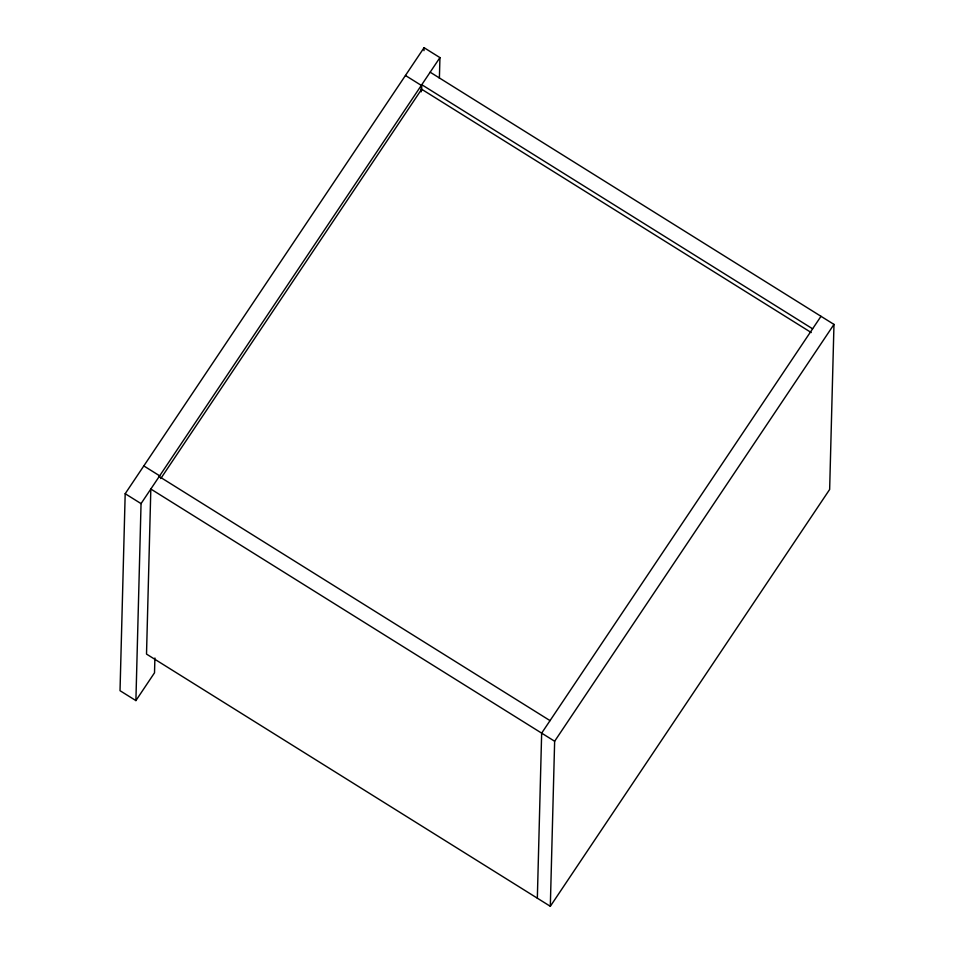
<?xml version="1.0" encoding="UTF-8"?>
<svg xmlns="http://www.w3.org/2000/svg" width="954" height="954" viewBox="0 0 954 954"><rect width="100%" height="100%" fill="white"/><g stroke="black" fill="none" stroke-linecap="round" stroke-linejoin="round"><path stroke-width="1.43" d="M439.389 78.347L439.937 57.61L424.065 47.7L125.189 493.707L120.025 690.696L135.897 700.594L154.512 672.808L154.906 657.998M135.897 700.594L141.049 503.617L439.937 57.61M421.143 91.87L421.31 85.395L405.45 75.485M421.62 90.654L421.775 84.703L812.605 328.808M423.993 50.657L424.065 47.7M537.341 898.191L541.657 733.137L820.989 316.311M554.644 741.246L150.827 489.032L146.511 654.086L550.315 906.3L554.644 741.246L833.975 324.408L430.159 72.194M833.975 324.408L829.646 489.474L550.315 906.3M160.749 478.586L421.656 89.235L811.234 332.552M143.815 465.922L159.676 475.831M159.211 476.523L550.041 720.628M125.189 493.707L141.049 503.617"/></g></svg>
